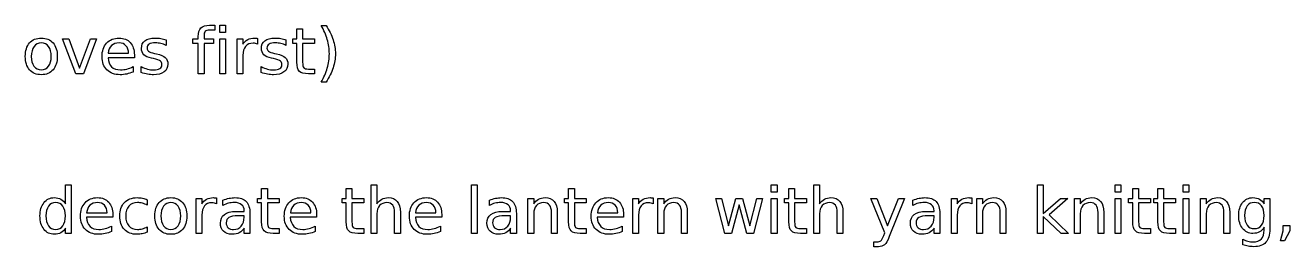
# Model space of a CAD drawing. Extents: x 7 to 424, y 205 to 291.
# Drawn here: x 325.8 to 423.7, y 210.9 to 228.1 of the extents above; entities that cross this region are included whole.
import ezdxf

# ---------------------------------------------------------------- set-up
doc = ezdxf.new("R2010")
doc.units = 0
doc.layers.add('Layer_1', color=7, linetype='CONTINUOUS')

msp = doc.modelspace()

# ---------------------------------------------------------------- linework, layer by layer
at = {"layer": 'Layer_1', "color": 7}
for points in [[(339.624601, 227.257474), (339.624601, 227.018714), (340.355327, 227.018714), (340.355327, 226.673856), (339.624601, 226.673856), (339.624601, 224.317768), (339.178461, 224.317768), (339.178461, 226.673856), (338.754043, 226.673856), (338.754043, 227.018714), (339.178461, 227.018714), (339.178461, 227.206833)], [(340.47349, 228.070168), (340.47349, 227.70118), (340.049046, 227.70118)], [(340.053861, 228.070168), (340.47349, 228.070168)], [(346.815897, 225.207641), (346.815897, 226.673856), (346.490327, 226.673856), (346.490327, 227.018714), (346.815897, 227.018714), (346.815897, 227.785609), (347.262037, 227.785609)], [(347.262037, 227.785609), (347.262037, 227.018714), (348.176014, 227.018714), (348.176014, 226.673856), (347.262037, 226.673856), (347.262037, 225.207641)], [(348.69211, 228.065326), (349.077952, 228.065326)], [(336.68008, 226.939127), (336.68008, 226.519524)], [(342.641486, 225.740591), (342.641486, 224.317768), (342.195346, 224.317768), (342.195346, 227.018714), (342.641486, 227.018714), (342.641486, 226.599111)], [(343.774908, 227.059751), (343.777316, 226.603926)], [(345.969442, 226.939127), (345.969442, 226.519524)], [(334.229932, 225.779167), (334.229932, 225.56213), (332.189757, 225.56213)], [(332.204229, 225.906988), (333.7862, 225.909395)], [(335.713054, 225.4922), (335.558696, 225.528369)], [(335.802272, 225.89733), (335.954195, 225.863569)], [(345.00239, 225.4922), (344.848058, 225.528369)], [(345.091634, 225.89733), (345.243557, 225.863569)], [(334.126242, 224.874848), (334.126242, 224.455219)], [(334.760475, 224.416643), (334.760475, 224.874848)], [(344.049837, 224.416643), (344.049837, 224.874848)], [(347.720243, 224.689137), (348.176014, 224.689137), (348.176014, 224.317768), (347.720243, 224.317768)], [(349.077952, 223.666628), (348.69211, 223.666628)], [(328.893128, 214.261537), (328.893128, 215.722937), (329.33686, 215.722937), (329.33686, 211.970537), (328.893128, 211.970537), (328.893128, 212.375693)], [(344.086005, 212.86041), (344.086005, 214.326651), (343.760436, 214.326651), (343.760436, 214.671509), (344.086005, 214.671509), (344.086005, 215.438378), (344.532146, 215.438378)], [(344.532146, 215.438378), (344.532146, 214.671509), (345.446122, 214.671509), (345.446122, 214.326651), (344.532146, 214.326651), (344.532146, 212.86041)], [(350.635819, 212.86041), (350.635819, 214.326651), (350.310249, 214.326651), (350.310249, 214.671509), (350.635819, 214.671509), (350.635819, 215.438378), (351.081959, 215.438378)], [(351.081959, 215.438378), (351.081959, 214.671509), (351.995936, 214.671509), (351.995936, 214.326651), (351.081959, 214.326651), (351.081959, 212.86041)], [(353.011221, 213.497077), (353.011221, 211.970537), (352.565081, 211.970537), (352.565081, 215.722937), (353.011221, 215.722937), (353.011221, 214.25188)], [(367.854399, 212.86041), (367.854399, 214.326651), (367.52883, 214.326651), (367.52883, 214.671509), (367.854399, 214.671509), (367.854399, 215.438378), (368.30054, 215.438378)], [(368.30054, 215.438378), (368.30054, 214.671509), (369.214516, 214.671509), (369.214516, 214.326651), (368.30054, 214.326651), (368.30054, 212.86041)], [(384.909018, 212.86041), (384.909018, 214.326651), (384.583448, 214.326651), (384.583448, 214.671509), (384.909018, 214.671509), (384.909018, 215.438378), (385.355158, 215.438378)], [(385.355158, 215.438378), (385.355158, 214.671509), (386.269135, 214.671509), (386.269135, 214.326651), (385.355158, 214.326651), (385.355158, 212.86041)], [(387.284394, 213.497077), (387.284394, 211.970537), (386.838253, 211.970537), (386.838253, 215.722937), (387.284394, 215.722937), (387.284394, 214.25188)], [(411.542346, 212.86041), (411.542346, 214.326651), (411.216777, 214.326651), (411.216777, 214.671509), (411.542346, 214.671509), (411.542346, 215.438378), (411.988487, 215.438378)], [(411.988487, 215.438378), (411.988487, 214.671509), (412.902464, 214.671509), (412.902464, 214.326651), (411.988487, 214.326651), (411.988487, 212.86041)], [(413.48124, 212.86041), (413.48124, 214.326651), (413.155696, 214.326651), (413.155696, 214.671509), (413.48124, 214.671509), (413.48124, 215.438378), (413.92738, 215.438378)], [(413.92738, 215.438378), (413.92738, 214.671509), (414.841383, 214.671509), (414.841383, 214.326651), (413.92738, 214.326651), (413.92738, 212.86041)], [(335.233126, 214.567793), (335.233126, 214.153005)], [(339.458205, 213.393334), (339.458205, 211.97051), (339.012064, 211.97051), (339.012064, 214.671483), (339.458205, 214.671483), (339.458205, 214.251854)], [(340.591653, 214.712493), (340.594061, 214.256695)], [(341.09325, 214.138533), (341.09325, 214.548504)], [(361.726596, 214.138533), (361.726596, 214.548504)], [(365.155861, 213.497077), (365.155861, 211.970537), (364.709721, 211.970537), (364.709721, 214.671509), (365.155861, 214.671509), (365.155861, 214.25188)], [(373.268356, 213.393334), (373.268356, 211.97051), (372.822216, 211.97051), (372.822216, 214.671483), (373.268356, 214.671483), (373.268356, 214.251854)], [(374.401805, 214.712493), (374.404213, 214.256695)], [(375.221749, 213.497077), (375.221749, 211.970537), (374.775608, 211.970537), (374.775608, 214.671509), (375.221749, 214.671509), (375.221749, 214.25188)], [(392.257052, 211.81139), (392.336639, 212.013955), (391.244175, 214.671509), (391.714445, 214.671509), (392.558492, 212.55897), (393.40254, 214.671509), (393.872784, 214.671509), (392.686312, 211.719738)], [(394.514266, 214.138533), (394.514266, 214.548504)], [(397.94353, 213.393334), (397.94353, 211.97051), (397.49739, 211.97051), (397.49739, 214.671483), (397.94353, 214.671483), (397.94353, 214.251854)], [(399.076952, 214.712493), (399.079387, 214.256695)], [(399.896896, 213.497077), (399.896896, 211.970537), (399.450756, 211.970537), (399.450756, 214.671509), (399.896896, 214.671509), (399.896896, 214.25188)], [(407.474034, 213.497077), (407.474034, 211.970537), (407.027893, 211.970537), (407.027893, 214.671509), (407.474034, 214.671509), (407.474034, 214.25188)], [(417.226417, 213.497077), (417.226417, 211.970537), (416.780276, 211.970537), (416.780276, 214.671509), (417.226417, 214.671509), (417.226417, 214.25188)], [(421.709517, 214.261537), (421.709517, 214.671509), (422.153249, 214.671509), (422.153249, 212.305737)], [(330.535396, 213.559756), (332.117393, 213.562164)], [(342.110944, 213.675512), (342.733111, 213.675512), (342.733111, 213.71893)], [(343.176844, 213.511523), (343.176844, 211.970537), (342.733111, 211.970537), (342.733111, 212.380509)], [(346.316707, 213.559756), (347.898678, 213.562164)], [(354.827136, 213.600767), (354.827136, 211.970537), (354.383403, 211.970537), (354.383403, 213.586294)], [(356.001542, 213.559756), (357.583539, 213.562164)], [(362.74429, 213.675512), (363.366484, 213.675512), (363.366484, 213.71893)], [(363.81019, 213.511523), (363.81019, 211.970537), (363.366484, 211.970537), (363.366484, 212.380509)], [(366.971776, 213.600767), (366.971776, 211.970537), (366.528043, 211.970537), (366.528043, 213.586294)], [(370.085101, 213.559756), (371.667098, 213.562164)], [(377.037637, 213.600767), (377.037637, 211.970537), (376.593931, 211.970537), (376.593931, 213.586294)], [(389.100309, 213.600767), (389.100309, 211.970537), (388.656576, 211.970537), (388.656576, 213.586294)], [(395.531959, 213.675512), (396.154127, 213.675512), (396.154127, 213.71893)], [(396.59786, 213.511523), (396.59786, 211.970537), (396.154127, 211.970537), (396.154127, 212.380509)], [(401.712811, 213.600767), (401.712811, 211.970537), (401.269078, 211.970537), (401.269078, 213.586294)], [(409.289949, 213.600767), (409.289949, 211.970537), (408.846216, 211.970537), (408.846216, 213.586294)], [(419.042331, 213.600767), (419.042331, 211.970537), (418.598599, 211.970537), (418.598599, 213.586294)], [(332.561126, 213.431963), (332.561126, 213.214899), (330.52095, 213.214899)], [(332.457436, 212.527617), (332.457436, 212.108014)], [(335.233126, 212.484199), (335.233126, 212.074227)], [(342.733111, 213.229371), (342.733111, 213.328246), (342.291813, 213.328246)], [(348.34241, 213.431963), (348.34241, 213.214899), (346.302235, 213.214899)], [(348.23872, 212.527617), (348.23872, 212.108014)], [(358.027272, 213.431963), (358.027272, 213.214899), (355.987096, 213.214899)], [(357.923581, 212.527617), (357.923581, 212.108014)], [(363.366484, 213.229371), (363.366484, 213.328246), (362.925159, 213.328246)], [(372.110804, 213.431963), (372.110804, 213.214899), (370.070629, 213.214899)], [(372.007114, 212.527617), (372.007114, 212.108014)], [(396.154127, 213.229371), (396.154127, 213.328246), (395.712828, 213.328246)], [(344.990351, 212.341932), (345.446122, 212.341932), (345.446122, 211.970537), (344.990351, 211.970537)], [(351.540165, 212.341932), (351.995936, 212.341932), (351.995936, 211.970537), (351.540165, 211.970537)], [(368.758745, 212.341932), (369.214516, 212.341932), (369.214516, 211.970537), (368.758745, 211.970537)], [(385.813337, 212.341932), (386.269135, 212.341932), (386.269135, 211.970537), (385.813337, 211.970537)], [(412.446692, 212.341932), (412.902464, 212.341932), (412.902464, 211.970537), (412.446692, 211.970537)], [(414.385585, 212.341932), (414.841383, 212.341932), (414.841383, 211.970537), (414.385585, 211.970537)], [(420.06484, 211.085505), (420.06484, 211.517173)], [(421.709517, 212.226177), (421.709517, 212.445623)], [(391.842265, 210.943213), (391.48775, 210.943213), (391.48775, 211.314608), (391.748206, 211.314608)]]:
    msp.add_lwpolyline(points, dxfattribs=at)
for points in [[(340.842452, 228.070168), (341.286185, 228.070168), (341.286185, 227.508272), (340.842452, 227.508272)], [(348.69211, 228.065326)], [(327.024164, 227.083828)], [(327.024164, 226.707617)], [(328.678498, 227.018714), (329.148768, 227.018714), (329.992815, 224.751843), (330.836863, 227.018714), (331.307107, 227.018714), (330.294255, 224.317768), (329.691376, 224.317768)], [(336.68008, 226.939127)], [(340.842452, 227.018714), (341.286185, 227.018714), (341.286185, 224.317768), (340.842452, 224.317768)], [(345.969442, 226.939127)], [(334.229932, 225.779167)], [(360.327903, 215.722937), (360.771636, 215.722937), (360.771636, 211.970537), (360.327903, 211.970537)], [(383.546466, 215.722937), (383.990199, 215.722937), (383.990199, 215.161041), (383.546466, 215.161041)], [(404.162959, 215.722937), (404.609099, 215.722937), (404.609099, 213.506708), (405.933047, 214.671509), (406.499759, 214.671509), (405.067278, 213.407833), (406.560057, 211.970537), (405.981281, 211.970537), (404.609099, 213.28967), (404.609099, 211.970537), (404.162959, 211.970537)], [(410.179822, 215.722937), (410.623554, 215.722937), (410.623554, 215.161041), (410.179822, 215.161041)], [(415.427382, 215.722937), (415.871115, 215.722937), (415.871115, 215.161041), (415.427382, 215.161041)], [(335.233126, 214.567793)], [(337.056291, 214.736597)], [(379.246643, 214.671509), (379.690376, 214.671509), (380.245048, 212.563785), (380.797287, 214.671509), (381.320606, 214.671509), (381.875252, 212.563785), (382.427517, 214.671509), (382.87125, 214.671509), (382.164654, 211.970537), (381.641334, 211.970537), (381.06015, 214.184358), (380.476559, 211.970537), (379.95324, 211.970537)], [(383.546466, 214.671509), (383.990199, 214.671509), (383.990199, 211.970537), (383.546466, 211.970537)], [(410.179822, 214.671509), (410.623554, 214.671509), (410.623554, 211.970537), (410.179822, 211.970537)], [(415.427382, 214.671509), (415.871115, 214.671509), (415.871115, 211.970537), (415.427382, 211.970537)], [(328.893128, 214.261537)], [(337.056291, 214.360412)], [(343.176844, 213.511523)], [(354.827136, 213.600767)], [(363.81019, 213.511523)], [(366.971776, 213.600767)], [(377.037637, 213.600767)], [(389.100309, 213.600767)], [(396.59786, 213.511523)], [(401.712811, 213.600767)], [(409.289948, 213.600767)], [(419.042331, 213.600767)], [(327.381087, 213.318615)], [(332.561126, 213.431963)], [(348.34241, 213.431963)], [(358.027272, 213.431963)], [(372.110804, 213.431963)], [(421.709517, 213.352376)], [(423.180574, 212.583074), (423.68942, 212.583074), (423.68942, 212.168286), (423.293921, 211.396576), (422.982824, 211.396576), (423.180574, 212.168286)]]:
    msp.add_lwpolyline(points, close=True, dxfattribs=at)
for points in [[(339.178461, 227.206833), (339.178461, 227.50747), (339.248399, 227.726113), (339.388275, 227.862761)], [(339.388275, 227.862761), (339.528152, 228.001032), (339.750014, 228.070168), (340.053861, 228.070168)], [(339.716253, 227.604739), (339.655152, 227.540428), (339.624601, 227.424673), (339.624601, 227.257474)], [(340.049046, 227.70118), (339.88989, 227.70118), (339.778959, 227.669033), (339.716253, 227.604739)], [(349.169577, 226.968073), (349.065084, 227.329811), (348.905929, 227.695562), (348.69211, 228.065326)], [(349.077952, 228.065326), (349.319111, 227.685914), (349.499178, 227.314536), (349.618152, 226.951192)], [(325.784617, 225.66582), (325.784617, 226.109561), (325.893943, 226.456827), (326.112595, 226.707617)], [(326.112595, 226.707617), (326.332852, 226.958424), (326.636708, 227.083828), (327.024164, 227.083828)], [(326.459861, 226.427873), (326.321589, 226.243), (326.252454, 225.988982), (326.252454, 225.66582)], [(327.024164, 226.707617), (326.786233, 226.707617), (326.598132, 226.614369), (326.459861, 226.427873)], [(327.024164, 227.083828), (327.410015, 227.083828), (327.713068, 226.958424), (327.933325, 226.707617)], [(327.58606, 226.425465), (327.447806, 226.613566), (327.260507, 226.707617), (327.024164, 226.707617)], [(327.793466, 225.66582), (327.793466, 225.985754), (327.724331, 226.238969), (327.58606, 226.425465)], [(327.933325, 226.707617), (328.153582, 226.456827), (328.26371, 226.109561), (328.26371, 225.66582)], [(331.726736, 225.641716), (331.726736, 226.083835), (331.845701, 226.43432), (332.083632, 226.69317)], [(332.083632, 226.69317), (332.323186, 226.953609), (332.645537, 227.083828), (333.050684, 227.083828)], [(332.459843, 226.497829), (332.311941, 226.357952), (332.226737, 226.161005), (332.204229, 225.906988)], [(333.0555, 226.707617), (332.80792, 226.707617), (332.609368, 226.637687), (332.459843, 226.497829)], [(333.050684, 227.083828), (333.414028, 227.083828), (333.701004, 226.966467), (333.911612, 226.731747)], [(333.581227, 226.490579), (333.449394, 226.635271), (333.274151, 226.707617), (333.0555, 226.707617)], [(333.7862, 225.909395), (333.783025, 226.152159), (333.7147, 226.345887), (333.581227, 226.490579)], [(333.911612, 226.731747), (334.123826, 226.498631), (334.229932, 226.181105), (334.229932, 225.779167)], [(334.779763, 226.288014), (334.779763, 226.542032), (334.869801, 226.738176), (335.049876, 226.876447)], [(334.96304, 225.79364), (334.840855, 225.914219), (334.779763, 226.079011), (334.779763, 226.288014)], [(335.049876, 226.876447), (335.229934, 227.014701), (335.485557, 227.083828), (335.816744, 227.083828)], [(335.373012, 226.611176), (335.263686, 226.543637), (335.209023, 226.442345), (335.209023, 226.307302)], [(335.209023, 226.307302), (335.209023, 226.204414), (335.248411, 226.123223), (335.327186, 226.063727)], [(335.869793, 226.712459), (335.649536, 226.712459), (335.483943, 226.678698), (335.373012, 226.611176)], [(335.816744, 227.083828), (335.980733, 227.083828), (336.135073, 227.071772), (336.279765, 227.047659)], [(336.289422, 226.664225), (336.154361, 226.696381), (336.014485, 226.712459), (335.869793, 226.712459)], [(336.279765, 227.047659), (336.424457, 227.023547), (336.557895, 226.987369), (336.68008, 226.939127)], [(336.68008, 226.519524), (336.554685, 226.583836), (336.424466, 226.632069), (336.289422, 226.664225)], [(342.641486, 226.599111), (342.734725, 226.7631), (342.856107, 226.884482), (343.005632, 226.963257)], [(342.841644, 226.442345), (342.708205, 226.279979), (342.641486, 226.046061), (342.641486, 225.740591)], [(343.42042, 226.688329), (343.169612, 226.688329), (342.976687, 226.606334), (342.841644, 226.442345)], [(343.005632, 226.963257), (343.155139, 227.043638), (343.336811, 227.083828), (343.550647, 227.083828)], [(343.613327, 226.666633), (343.555454, 226.681097), (343.491151, 226.688329), (343.42042, 226.688329)], [(343.550647, 227.083828), (343.58118, 227.083828), (343.614941, 227.081446), (343.65193, 227.076684)], [(343.777316, 226.603926), (343.727486, 226.632872), (343.672823, 226.653774), (343.613327, 226.666633)], [(343.65193, 227.076684), (343.688901, 227.073509), (343.729894, 227.067865), (343.774908, 227.059751)], [(344.069125, 226.288014), (344.069125, 226.542032), (344.159154, 226.738176), (344.339212, 226.876447)], [(344.252402, 225.79364), (344.130217, 225.914219), (344.069125, 226.079011), (344.069125, 226.288014)], [(344.339212, 226.876447), (344.519287, 227.014701), (344.774919, 227.083828), (345.106106, 227.083828)], [(344.662374, 226.611176), (344.553048, 226.543637), (344.498385, 226.442345), (344.498385, 226.307302)], [(344.498385, 226.307302), (344.498385, 226.204414), (344.537773, 226.123223), (344.616548, 226.063727)], [(345.159155, 226.712459), (344.938899, 226.712459), (344.773305, 226.678698), (344.662374, 226.611176)], [(345.106106, 227.083828), (345.270095, 227.083828), (345.424435, 227.071772), (345.569127, 227.047659)], [(345.578758, 226.664225), (345.443715, 226.696381), (345.303847, 226.712459), (345.159155, 226.712459)], [(345.569127, 227.047659), (345.713819, 227.023547), (345.847257, 226.987369), (345.969442, 226.939127)], [(345.969442, 226.519524), (345.844047, 226.583836), (345.713819, 226.632069), (345.578758, 226.664225)], [(349.328751, 225.868411), (349.328751, 226.23978), (349.275693, 226.606334), (349.169577, 226.968073)], [(349.618152, 226.951192), (349.738731, 226.587849), (349.799021, 226.226922), (349.799021, 225.868411)], [(326.112595, 224.624023), (325.893943, 224.876435), (325.784617, 225.223701), (325.784617, 225.66582)], [(326.252454, 225.66582), (326.252454, 225.342675), (326.320787, 225.087855), (326.457453, 224.901359)], [(327.58606, 224.903767), (327.724331, 225.090263), (327.793466, 225.34428), (327.793466, 225.66582)], [(328.26371, 225.66582), (328.26371, 225.223701), (328.153582, 224.876435), (327.933325, 224.624023)], [(332.10292, 224.624023), (331.852131, 224.87483), (331.726736, 225.214061), (331.726736, 225.641716)], [(332.189757, 225.56213), (332.209036, 225.256659), (332.30067, 225.023544), (332.464659, 224.862783)], [(335.558696, 225.528369), (335.283776, 225.586242), (335.085224, 225.674666), (334.96304, 225.79364)], [(335.327186, 226.063727), (335.405979, 226.005853), (335.564341, 225.950388), (335.802272, 225.89733)], [(336.246004, 225.306516), (336.165624, 225.370809), (335.987974, 225.432704), (335.713054, 225.4922)], [(335.954195, 225.863569), (336.269314, 225.796048), (336.49279, 225.700392), (336.624623, 225.576602)], [(336.368983, 225.029179), (336.368983, 225.149759), (336.32799, 225.242204), (336.246004, 225.306516)], [(336.624623, 225.576602), (336.758061, 225.454418), (336.82478, 225.283197), (336.82478, 225.06294)], [(344.848058, 225.528369), (344.573139, 225.586242), (344.374586, 225.674666), (344.252402, 225.79364)], [(344.616548, 226.063727), (344.695323, 226.005853), (344.853685, 225.950388), (345.091634, 225.89733)], [(345.535366, 225.306516), (345.454968, 225.370809), (345.277309, 225.432704), (345.00239, 225.4922)], [(345.243557, 225.863569), (345.558676, 225.796048), (345.782152, 225.700392), (345.913985, 225.576602)], [(345.658345, 225.029179), (345.658345, 225.149759), (345.617352, 225.242204), (345.535366, 225.306516)], [(345.913985, 225.576602), (346.047423, 225.454418), (346.114142, 225.283197), (346.114142, 225.06294)], [(347.011239, 224.508268), (346.881011, 224.63689), (346.815897, 224.870015), (346.815897, 225.207641)], [(347.262037, 225.207641), (347.262037, 224.987384), (347.291776, 224.845903), (347.351255, 224.783196)], [(349.169577, 224.763908), (349.275693, 225.128857), (349.328751, 225.497024), (349.328751, 225.868411)], [(349.799021, 225.868411), (349.799021, 225.508278), (349.738731, 225.145737), (349.618152, 224.780789)], [(327.024164, 224.247838), (326.636708, 224.247838), (326.332852, 224.373233), (326.112595, 224.624023)], [(326.457453, 224.901359), (326.595706, 224.716468), (326.78461, 224.624023), (327.024164, 224.624023)], [(327.024164, 224.624023), (327.260507, 224.624023), (327.447806, 224.717271), (327.58606, 224.903767)], [(327.933325, 224.624023), (327.713068, 224.373233), (327.410015, 224.247838), (327.024164, 224.247838)], [(333.127837, 224.247838), (332.696972, 224.247838), (332.355333, 224.373233), (332.10292, 224.624023)], [(332.464659, 224.862783), (332.630253, 224.70361), (332.860158, 224.624023), (333.154375, 224.624023)], [(333.636684, 224.300887), (333.469484, 224.265521), (333.299869, 224.247838), (333.127837, 224.247838)], [(333.154375, 224.624023), (333.324784, 224.624023), (333.489575, 224.644925), (333.648749, 224.686729)], [(334.126242, 224.455219), (333.967069, 224.387697), (333.803883, 224.336253), (333.636684, 224.300887)], [(333.648749, 224.686729), (333.809509, 224.728533), (333.968674, 224.79124), (334.126242, 224.874848)], [(334.760475, 224.874848), (334.924463, 224.789634), (335.086036, 224.725323), (335.245191, 224.681914)], [(335.254849, 224.29123), (335.098903, 224.31857), (334.934112, 224.360374), (334.760475, 224.416643)], [(335.245191, 224.681914), (335.404365, 224.64011), (335.561924, 224.619208), (335.71787, 224.619208)], [(335.708212, 224.247838), (335.56352, 224.247838), (335.412399, 224.262302), (335.254849, 224.29123)], [(336.525748, 224.467284), (336.327999, 224.320987), (336.055487, 224.247838), (335.708212, 224.247838)], [(335.71787, 224.619208), (335.926873, 224.619208), (336.087642, 224.654582), (336.200178, 224.725332)], [(336.200178, 224.725332), (336.312715, 224.797669), (336.368983, 224.898951), (336.368983, 225.029179)], [(336.82478, 225.06294), (336.82478, 224.812133), (336.725103, 224.613581), (336.525748, 224.467284)], [(344.049837, 224.874848), (344.213826, 224.789634), (344.375398, 224.725323), (344.534553, 224.681914)], [(344.544211, 224.29123), (344.388265, 224.31857), (344.223474, 224.360374), (344.049837, 224.416643)], [(344.534553, 224.681914), (344.693727, 224.64011), (344.851286, 224.619208), (345.007232, 224.619208)], [(344.997574, 224.247838), (344.852883, 224.247838), (344.701761, 224.262302), (344.544211, 224.29123)], [(345.81511, 224.467284), (345.617361, 224.320987), (345.344849, 224.247838), (344.997574, 224.247838)], [(345.007232, 224.619208), (345.216235, 224.619208), (345.377004, 224.654582), (345.489541, 224.725332)], [(345.489541, 224.725332), (345.602077, 224.797669), (345.658345, 224.898951), (345.658345, 225.029179)], [(346.114142, 225.06294), (346.114142, 224.812133), (346.014465, 224.613581), (345.81511, 224.467284)], [(347.720243, 224.317768), (347.377801, 224.317768), (347.141467, 224.381268), (347.011239, 224.508268)], [(347.351255, 224.783196), (347.412356, 224.72049), (347.535352, 224.689137), (347.720243, 224.689137)], [(348.69211, 223.666628), (348.905929, 224.034805), (349.065084, 224.400565), (349.169577, 224.763908)], [(349.618152, 224.780789), (349.499178, 224.41584), (349.319111, 224.044453), (349.077952, 223.666628)], [(327.229163, 214.345939), (327.434938, 214.606378), (327.701012, 214.736597), (328.027385, 214.736597)], [(328.027385, 214.736597), (328.226739, 214.736597), (328.397157, 214.697209), (328.538639, 214.618434)], [(328.538639, 214.618434), (328.681726, 214.541264), (328.799889, 214.422298), (328.893128, 214.261537)], [(330.414826, 214.345939), (330.65438, 214.606378), (330.97673, 214.736597), (331.381878, 214.736597)], [(331.381878, 214.736597), (331.745221, 214.736597), (332.032197, 214.619236), (332.242806, 214.384516)], [(333.458222, 214.358004), (333.700986, 214.610399), (334.032976, 214.736597), (334.454193, 214.736597)], [(334.454193, 214.736597), (334.590859, 214.736597), (334.724306, 214.722133), (334.854534, 214.693205)], [(334.854534, 214.693205), (334.984744, 214.665865), (335.110942, 214.624061), (335.233126, 214.567793)], [(336.144722, 214.360412), (336.364979, 214.611202), (336.668835, 214.736597), (337.056291, 214.736597)], [(337.056291, 214.736597), (337.442141, 214.736597), (337.745195, 214.611202), (337.965452, 214.360412)], [(339.458205, 214.251854), (339.551462, 214.415842), (339.672844, 214.537224), (339.822351, 214.616)], [(339.822351, 214.616), (339.971876, 214.69638), (340.153547, 214.73657), (340.367366, 214.73657)], [(340.367366, 214.73657), (340.397917, 214.73657), (340.431677, 214.734189), (340.468648, 214.729426)], [(340.468648, 214.729426), (340.505637, 214.726251), (340.546639, 214.720607), (340.591653, 214.712493)], [(341.09325, 214.548504), (341.255634, 214.611211), (341.413193, 214.657839), (341.565928, 214.68839)], [(341.565928, 214.68839), (341.718646, 214.720528), (341.867359, 214.736597), (342.012069, 214.736597)], [(342.012069, 214.736597), (342.402735, 214.736597), (342.694535, 214.635314), (342.887469, 214.432749)], [(342.887469, 214.432749), (343.080386, 214.230184), (343.176844, 213.923109), (343.176844, 213.511523)], [(346.196137, 214.345939), (346.435673, 214.606378), (346.758015, 214.736597), (347.163162, 214.736597)], [(347.163162, 214.736597), (347.526506, 214.736597), (347.813482, 214.619236), (348.02409, 214.384516)], [(353.011221, 214.25188), (353.117319, 214.414264), (353.241912, 214.535646), (353.384998, 214.616026)], [(353.384998, 214.616026), (353.52969, 214.696406), (353.696095, 214.736597), (353.884214, 214.736597)], [(353.884214, 214.736597), (354.1945, 214.736597), (354.429221, 214.640138), (354.588376, 214.447222)], [(354.588376, 214.447222), (354.74755, 214.25591), (354.827136, 213.973759), (354.827136, 213.600767)], [(355.880972, 214.345939), (356.120525, 214.606378), (356.442876, 214.736597), (356.848024, 214.736597)], [(356.848024, 214.736597), (357.211367, 214.736597), (357.498343, 214.619236), (357.708951, 214.384516)], [(361.726596, 214.548504), (361.88898, 214.611211), (362.046539, 214.657839), (362.199275, 214.68839)], [(362.199275, 214.68839), (362.35201, 214.720528), (362.500723, 214.736597), (362.645415, 214.736597)], [(362.645415, 214.736597), (363.036081, 214.736597), (363.327881, 214.635314), (363.520815, 214.432749)], [(363.520815, 214.432749), (363.713732, 214.230184), (363.81019, 213.923109), (363.81019, 213.511523)], [(365.155861, 214.25188), (365.261977, 214.414264), (365.386578, 214.535646), (365.529664, 214.616026)], [(365.529664, 214.616026), (365.674356, 214.696406), (365.840753, 214.736597), (366.028854, 214.736597)], [(366.028854, 214.736597), (366.339139, 214.736597), (366.57386, 214.640138), (366.733016, 214.447222)], [(366.733016, 214.447222), (366.892189, 214.25591), (366.971776, 213.973759), (366.971776, 213.600767)], [(369.964531, 214.345939), (370.204067, 214.606378), (370.526409, 214.736597), (370.931556, 214.736597)], [(370.931556, 214.736597), (371.2949, 214.736597), (371.581876, 214.619236), (371.792484, 214.384516)], [(373.268356, 214.251854), (373.361613, 214.415842), (373.482995, 214.537224), (373.632502, 214.616)], [(373.632502, 214.616), (373.782027, 214.69638), (373.963699, 214.73657), (374.177518, 214.73657)], [(374.177518, 214.73657), (374.208068, 214.73657), (374.241838, 214.734189), (374.278827, 214.729426)], [(374.278827, 214.729426), (374.315798, 214.726251), (374.356791, 214.720607), (374.401805, 214.712493)], [(375.221749, 214.25188), (375.327847, 214.414264), (375.452439, 214.535646), (375.595526, 214.616026)], [(375.595526, 214.616026), (375.740217, 214.696406), (375.906614, 214.736597), (376.094715, 214.736597)], [(376.094715, 214.736597), (376.405018, 214.736597), (376.639748, 214.640138), (376.798904, 214.447222)], [(376.798904, 214.447222), (376.958059, 214.25591), (377.037637, 213.973759), (377.037637, 213.600767)], [(387.284394, 214.25188), (387.390509, 214.414264), (387.515111, 214.535646), (387.658197, 214.616026)], [(387.658197, 214.616026), (387.802889, 214.696406), (387.969286, 214.736597), (388.157387, 214.736597)], [(388.157387, 214.736597), (388.467672, 214.736597), (388.702402, 214.640138), (388.861575, 214.447222)], [(388.861575, 214.447222), (389.020731, 214.25591), (389.100309, 213.973759), (389.100309, 213.600767)], [(394.514266, 214.548504), (394.676649, 214.611211), (394.834209, 214.657839), (394.986944, 214.68839)], [(394.986944, 214.68839), (395.139679, 214.720528), (395.288393, 214.736597), (395.433084, 214.736597)], [(395.433084, 214.736597), (395.82375, 214.736597), (396.115551, 214.635314), (396.308485, 214.432749)], [(396.308485, 214.432749), (396.501401, 214.230184), (396.59786, 213.923109), (396.59786, 213.511523)], [(397.94353, 214.251854), (398.03677, 214.415842), (398.158152, 214.537224), (398.307676, 214.616)], [(398.307676, 214.616), (398.457184, 214.69638), (398.638855, 214.73657), (398.852692, 214.73657)], [(398.852692, 214.73657), (398.883242, 214.73657), (398.917003, 214.734189), (398.953974, 214.729426)], [(398.953974, 214.729426), (398.990945, 214.726251), (399.031938, 214.720607), (399.076952, 214.712493)], [(399.896896, 214.25188), (400.003012, 214.414264), (400.127613, 214.535646), (400.2707, 214.616026)], [(400.2707, 214.616026), (400.415391, 214.696406), (400.581788, 214.736597), (400.769889, 214.736597)], [(400.769889, 214.736597), (401.080175, 214.736597), (401.314895, 214.640138), (401.474051, 214.447222)], [(401.474051, 214.447222), (401.633224, 214.25591), (401.712811, 213.973759), (401.712811, 213.600767)], [(407.474034, 214.25188), (407.580149, 214.414264), (407.70475, 214.535646), (407.847837, 214.616026)], [(407.847837, 214.616026), (407.992529, 214.696406), (408.158925, 214.736597), (408.347026, 214.736597)], [(408.347026, 214.736597), (408.657312, 214.736597), (408.892033, 214.640138), (409.051188, 214.447222)], [(409.051188, 214.447222), (409.210362, 214.25591), (409.289948, 213.973759), (409.289948, 213.600767)], [(417.226417, 214.25188), (417.332515, 214.414264), (417.457107, 214.535646), (417.600193, 214.616026)], [(417.600193, 214.616026), (417.744885, 214.696406), (417.911282, 214.736597), (418.099383, 214.736597)], [(418.099383, 214.736597), (418.409686, 214.736597), (418.644416, 214.640138), (418.803571, 214.447222)], [(418.803571, 214.447222), (418.962745, 214.25591), (419.042331, 213.973759), (419.042331, 213.600767)], [(420.043118, 214.358004), (420.245701, 214.610399), (420.512586, 214.736597), (420.843774, 214.736597)], [(420.843774, 214.736597), (421.043128, 214.736597), (421.214349, 214.697209), (421.357436, 214.618434)], [(421.357436, 214.618434), (421.500522, 214.539658), (421.617883, 214.420693), (421.709517, 214.261537)], [(326.922881, 213.318615), (326.922881, 213.743042), (327.024975, 214.085484), (327.229163, 214.345939)], [(327.581244, 214.085484), (327.447806, 213.900593), (327.381087, 213.64497), (327.381087, 213.318615)], [(328.13589, 214.365228), (327.901169, 214.365228), (327.716287, 214.27198), (327.581244, 214.085484)], [(328.690563, 214.085484), (328.555519, 214.27198), (328.370628, 214.365228), (328.13589, 214.365228)], [(328.893128, 213.318615), (328.893128, 213.64497), (328.825606, 213.900593), (328.690563, 214.085484)], [(330.057929, 213.294485), (330.057929, 213.736604), (330.176895, 214.087089), (330.414826, 214.345939)], [(330.791037, 214.150598), (330.643117, 214.010721), (330.557904, 213.813774), (330.535396, 213.559756)], [(331.386693, 214.360412), (331.139096, 214.360412), (330.940544, 214.290474), (330.791037, 214.150598)], [(331.91242, 214.143374), (331.780587, 214.288066), (331.605345, 214.360412), (331.386693, 214.360412)], [(332.117393, 213.562164), (332.114218, 213.804928), (332.045894, 213.998665), (331.91242, 214.143374)], [(332.242806, 214.384516), (332.455019, 214.1514), (332.561126, 213.833882), (332.561126, 213.431963)], [(333.096484, 213.318615), (333.096484, 213.759129), (333.217063, 214.105592), (333.458222, 214.358004)], [(333.80308, 214.085484), (333.643924, 213.903821), (333.564346, 213.648198), (333.564346, 213.318615)], [(334.473508, 214.360412), (334.185712, 214.360412), (333.962236, 214.268769), (333.80308, 214.085484)], [(334.854534, 214.307363), (334.729122, 214.342729), (334.602113, 214.360412), (334.473508, 214.360412)], [(335.233126, 214.153005), (335.107732, 214.222132), (334.981534, 214.273585), (334.854534, 214.307363)], [(335.816744, 213.318615), (335.816744, 213.762339), (335.92607, 214.109605), (336.144722, 214.360412)], [(336.491987, 214.080668), (336.353716, 213.895777), (336.284581, 213.64176), (336.284581, 213.318615)], [(337.056291, 214.360412), (336.818342, 214.360412), (336.630241, 214.267164), (336.491987, 214.080668)], [(337.618186, 214.07826), (337.479915, 214.266362), (337.292617, 214.360412), (337.056291, 214.360412)], [(337.825567, 213.318615), (337.825567, 213.638549), (337.75644, 213.891764), (337.618186, 214.07826)], [(337.965452, 214.360412), (338.185709, 214.109605), (338.295837, 213.762339), (338.295837, 213.318615)], [(339.658362, 214.095114), (339.524924, 213.932731), (339.458205, 213.698804), (339.458205, 213.393334)], [(340.237138, 214.341098), (339.986331, 214.341098), (339.793405, 214.259103), (339.658362, 214.095114)], [(340.430072, 214.319402), (340.372199, 214.333866), (340.307888, 214.341098), (340.237138, 214.341098)], [(340.594061, 214.256695), (340.544213, 214.285641), (340.489551, 214.306543), (340.430072, 214.319402)], [(340.895501, 212.75672), (340.895501, 213.060567), (340.996783, 213.289661), (341.199348, 213.444001)], [(341.515287, 214.304929), (341.368973, 214.267958), (341.228294, 214.212492), (341.09325, 214.138533)], [(341.199348, 213.444001), (341.403536, 213.598342), (341.707401, 213.675512), (342.110944, 213.675512)], [(341.966243, 214.360412), (341.811903, 214.360412), (341.661584, 214.341918), (341.515287, 214.304929)], [(342.530546, 214.191608), (342.397108, 214.304144), (342.209007, 214.360412), (341.966243, 214.360412)], [(342.733111, 213.71893), (342.733111, 213.9231), (342.66559, 214.080659), (342.530546, 214.191608)], [(345.839214, 213.294485), (345.839214, 213.736604), (345.958188, 214.087089), (346.196137, 214.345939)], [(346.572321, 214.150598), (346.424419, 214.010721), (346.339215, 213.813774), (346.316707, 213.559756)], [(347.167978, 214.360412), (346.920398, 214.360412), (346.721846, 214.290474), (346.572321, 214.150598)], [(347.693705, 214.143374), (347.561872, 214.288066), (347.38663, 214.360412), (347.167978, 214.360412)], [(347.898678, 213.562164), (347.895503, 213.804928), (347.827178, 213.998665), (347.693705, 214.143374)], [(348.02409, 214.384516), (348.236304, 214.1514), (348.34241, 213.833882), (348.34241, 213.431963)], [(353.218602, 214.121652), (353.080348, 213.968917), (353.011221, 213.760725), (353.011221, 213.497077)], [(353.785339, 214.350755), (353.545786, 214.350755), (353.356873, 214.274387), (353.218602, 214.121652)], [(354.233887, 214.160255), (354.13421, 214.287255), (353.984694, 214.350755), (353.785339, 214.350755)], [(354.383403, 213.586294), (354.383403, 213.841917), (354.333565, 214.033237), (354.233887, 214.160255)], [(355.524075, 213.294485), (355.524075, 213.736604), (355.643041, 214.087089), (355.880972, 214.345939)], [(356.257183, 214.150598), (356.109263, 214.010721), (356.024049, 213.813774), (356.001542, 213.559756)], [(356.852839, 214.360412), (356.605242, 214.360412), (356.40669, 214.290474), (356.257183, 214.150598)], [(357.378566, 214.143374), (357.246733, 214.288066), (357.071491, 214.360412), (356.852839, 214.360412)], [(357.583539, 213.562164), (357.580364, 213.804928), (357.51204, 213.998665), (357.378566, 214.143374)], [(357.708951, 214.384516), (357.921165, 214.1514), (358.027272, 213.833882), (358.027272, 213.431963)], [(361.528873, 212.75672), (361.528873, 213.060567), (361.630156, 213.289661), (361.832721, 213.444001)], [(362.148633, 214.304929), (362.002336, 214.267958), (361.861657, 214.212492), (361.726596, 214.138533)], [(361.832721, 213.444001), (362.036891, 213.598342), (362.340747, 213.675512), (362.74429, 213.675512)], [(362.599589, 214.360412), (362.445249, 214.360412), (362.29493, 214.341918), (362.148633, 214.304929)], [(363.163892, 214.191608), (363.030454, 214.304144), (362.842353, 214.360412), (362.599589, 214.360412)], [(363.366484, 213.71893), (363.366484, 213.9231), (363.298953, 214.080659), (363.163892, 214.191608)], [(365.363268, 214.121652), (365.224997, 213.968917), (365.155861, 213.760725), (365.155861, 213.497077)], [(365.929979, 214.350755), (365.690425, 214.350755), (365.501521, 214.274387), (365.363268, 214.121652)], [(366.378527, 214.160255), (366.27885, 214.287255), (366.129334, 214.350755), (365.929979, 214.350755)], [(366.528043, 213.586294), (366.528043, 213.841917), (366.478204, 214.033237), (366.378527, 214.160255)], [(369.607608, 213.294485), (369.607608, 213.736604), (369.726582, 214.087089), (369.964531, 214.345939)], [(370.340715, 214.150598), (370.192813, 214.010721), (370.107609, 213.813774), (370.085101, 213.559756)], [(370.936372, 214.360412), (370.688792, 214.360412), (370.49024, 214.290474), (370.340715, 214.150598)], [(371.462099, 214.143374), (371.330266, 214.288066), (371.155024, 214.360412), (370.936372, 214.360412)], [(371.667098, 213.562164), (371.663923, 213.804928), (371.59559, 213.998665), (371.462099, 214.143374)], [(371.792484, 214.384516), (372.004698, 214.1514), (372.110804, 213.833882), (372.110804, 213.431963)], [(373.46854, 214.095114), (373.335084, 213.932731), (373.268356, 213.698804), (373.268356, 213.393334)], [(374.047316, 214.341098), (373.796509, 214.341098), (373.603584, 214.259103), (373.46854, 214.095114)], [(374.240224, 214.319402), (374.182351, 214.333866), (374.118048, 214.341098), (374.047316, 214.341098)], [(374.404213, 214.256695), (374.354383, 214.285641), (374.29972, 214.306543), (374.240224, 214.319402)], [(375.429129, 214.121652), (375.290876, 213.968917), (375.221749, 213.760725), (375.221749, 213.497077)], [(375.99584, 214.350755), (375.756304, 214.350755), (375.5674, 214.274387), (375.429129, 214.121652)], [(376.444415, 214.160255), (376.34472, 214.287255), (376.195195, 214.350755), (375.99584, 214.350755)], [(376.593931, 213.586294), (376.593931, 213.841917), (376.544092, 214.033237), (376.444415, 214.160255)], [(387.491801, 214.121652), (387.35353, 213.968917), (387.284394, 213.760725), (387.284394, 213.497077)], [(388.058512, 214.350755), (387.818976, 214.350755), (387.630072, 214.274387), (387.491801, 214.121652)], [(388.50706, 214.160255), (388.407383, 214.287255), (388.257867, 214.350755), (388.058512, 214.350755)], [(388.656576, 213.586294), (388.656576, 213.841917), (388.606737, 214.033237), (388.50706, 214.160255)], [(394.316516, 212.75672), (394.316516, 213.060567), (394.417808, 213.289661), (394.62039, 213.444001)], [(394.936303, 214.304929), (394.789988, 214.267958), (394.649309, 214.212492), (394.514266, 214.138533)], [(394.62039, 213.444001), (394.82456, 213.598342), (395.128417, 213.675512), (395.531959, 213.675512)], [(395.387259, 214.360412), (395.232918, 214.360412), (395.0826, 214.341918), (394.936303, 214.304929)], [(395.951562, 214.191608), (395.818124, 214.304144), (395.630023, 214.360412), (395.387259, 214.360412)], [(396.154127, 213.71893), (396.154127, 213.9231), (396.086605, 214.080659), (395.951562, 214.191608)], [(398.143688, 214.095114), (398.010249, 213.932731), (397.94353, 213.698804), (397.94353, 213.393334)], [(398.722464, 214.341098), (398.471656, 214.341098), (398.278731, 214.259103), (398.143688, 214.095114)], [(398.915398, 214.319402), (398.857507, 214.333866), (398.793196, 214.341098), (398.722464, 214.341098)], [(399.079387, 214.256695), (399.029539, 214.285641), (398.974876, 214.306543), (398.915398, 214.319402)], [(400.104277, 214.121652), (399.966023, 213.968917), (399.896896, 213.760725), (399.896896, 213.497077)], [(400.671014, 214.350755), (400.43146, 214.350755), (400.242548, 214.274387), (400.104277, 214.121652)], [(401.119562, 214.160255), (401.019885, 214.287255), (400.870369, 214.350755), (400.671014, 214.350755)], [(401.269078, 213.586294), (401.269078, 213.841917), (401.21924, 214.033237), (401.119562, 214.160255)], [(407.681414, 214.121652), (407.543161, 213.968917), (407.474034, 213.760725), (407.474034, 213.497077)], [(408.248152, 214.350755), (408.008598, 214.350755), (407.819685, 214.274387), (407.681414, 214.121652)], [(408.6967, 214.160255), (408.597022, 214.287255), (408.447506, 214.350755), (408.248152, 214.350755)], [(408.846216, 213.586294), (408.846216, 213.841917), (408.796377, 214.033237), (408.6967, 214.160255)], [(417.433797, 214.121652), (417.295543, 213.968917), (417.226417, 213.760725), (417.226417, 213.497077)], [(418.000535, 214.350755), (417.760981, 214.350755), (417.572068, 214.274387), (417.433797, 214.121652)], [(418.449083, 214.160255), (418.349405, 214.287255), (418.199889, 214.350755), (418.000535, 214.350755)], [(418.598599, 213.586294), (418.598599, 213.841917), (418.54876, 214.033237), (418.449083, 214.160255)], [(419.73927, 213.352376), (419.73927, 213.770382), (419.840553, 214.105592), (420.043118, 214.358004)], [(420.395225, 214.099956), (420.263392, 213.923109), (420.197476, 213.673915), (420.197476, 213.352376)], [(420.952279, 214.365228), (420.714348, 214.365228), (420.528664, 214.276804), (420.395225, 214.099956)], [(421.509359, 214.099956), (421.377526, 214.276804), (421.191833, 214.365228), (420.952279, 214.365228)], [(421.709517, 213.352376), (421.709517, 213.673915), (421.642798, 213.923109), (421.509359, 214.099956)], [(327.229163, 212.291291), (327.024975, 212.551729), (326.922881, 212.894171), (326.922881, 213.318615)], [(327.381087, 213.318615), (327.381087, 212.992243), (327.447806, 212.735809), (327.581244, 212.549313)], [(327.581244, 212.549313), (327.716287, 212.364422), (327.901169, 212.271976), (328.13589, 212.271976)], [(328.13589, 212.271976), (328.370628, 212.271976), (328.555519, 212.364422), (328.690563, 212.549313)], [(328.690563, 212.549313), (328.825606, 212.735809), (328.893128, 212.992243), (328.893128, 213.318615)], [(330.434114, 212.276818), (330.183324, 212.527608), (330.057929, 212.86683), (330.057929, 213.294485)], [(330.52095, 213.214899), (330.540229, 212.909446), (330.631864, 212.67633), (330.795852, 212.515552)], [(330.795852, 212.515552), (330.961446, 212.356396), (331.191351, 212.276818), (331.485568, 212.276818)], [(331.979942, 212.339525), (332.140703, 212.381311), (332.299867, 212.444009), (332.457436, 212.527617)], [(333.455814, 212.284041), (333.216261, 212.539664), (333.096484, 212.884522), (333.096484, 213.318615)], [(333.564346, 213.318615), (333.564346, 212.989033), (333.643924, 212.732598), (333.80308, 212.549313)], [(333.80308, 212.549313), (333.962236, 212.36765), (334.185712, 212.276818), (334.473508, 212.276818)], [(334.854534, 212.32746), (334.981534, 212.362826), (335.107732, 212.415072), (335.233126, 212.484199)], [(336.144722, 212.276818), (335.92607, 212.529231), (335.816744, 212.876496), (335.816744, 213.318615)], [(336.284581, 213.318615), (336.284581, 212.995453), (336.352905, 212.740624), (336.489553, 212.554128)], [(336.489553, 212.554128), (336.627825, 212.369255), (336.816737, 212.276818), (337.056291, 212.276818)], [(337.056291, 212.276818), (337.292617, 212.276818), (337.479915, 212.370066), (337.618186, 212.556562)], [(337.618186, 212.556562), (337.75644, 212.743058), (337.825567, 212.997076), (337.825567, 213.318615)], [(338.295837, 213.318615), (338.295837, 212.876496), (338.185709, 212.529231), (337.965452, 212.276818)], [(341.139076, 212.132118), (340.976693, 212.288063), (340.895501, 212.496264), (340.895501, 212.75672)], [(341.546614, 213.205268), (341.40836, 213.123265), (341.339234, 212.983388), (341.339234, 212.785639)], [(341.339234, 212.785639), (341.339234, 212.628088), (341.390677, 212.502693), (341.493565, 212.409454)], [(342.291813, 213.328246), (341.933285, 213.328246), (341.684885, 213.287253), (341.546614, 213.205268)], [(341.91801, 212.271976), (342.163984, 212.271976), (342.360931, 212.358795), (342.508851, 212.532432)], [(342.508851, 212.532432), (342.658358, 212.707675), (342.733111, 212.939988), (342.733111, 213.229371)], [(344.281347, 212.161063), (344.151119, 212.289668), (344.086005, 212.522784), (344.086005, 212.86041)], [(344.532146, 212.86041), (344.532146, 212.640153), (344.561885, 212.498671), (344.621363, 212.435965)], [(346.215425, 212.276818), (345.964618, 212.527608), (345.839214, 212.86683), (345.839214, 213.294485)], [(346.302235, 213.214899), (346.321532, 212.909446), (346.413175, 212.67633), (346.577163, 212.515552)], [(346.577163, 212.515552), (346.742757, 212.356396), (346.972654, 212.276818), (347.266853, 212.276818)], [(347.761227, 212.339525), (347.922005, 212.381311), (348.08117, 212.444009), (348.23872, 212.527617)], [(350.831161, 212.161063), (350.700933, 212.289668), (350.635819, 212.522784), (350.635819, 212.86041)], [(351.081959, 212.86041), (351.081959, 212.640153), (351.111698, 212.498671), (351.171177, 212.435965)], [(355.90026, 212.276818), (355.64947, 212.527608), (355.524075, 212.86683), (355.524075, 213.294485)], [(355.987096, 213.214899), (356.006375, 212.909446), (356.098009, 212.67633), (356.261998, 212.515552)], [(356.261998, 212.515552), (356.427592, 212.356396), (356.657497, 212.276818), (356.951714, 212.276818)], [(357.446088, 212.339525), (357.606849, 212.381311), (357.766013, 212.444009), (357.923581, 212.527617)], [(361.772422, 212.132118), (361.610056, 212.288063), (361.528873, 212.496264), (361.528873, 212.75672)], [(362.179986, 213.205268), (362.041715, 213.123265), (361.97258, 212.983388), (361.97258, 212.785639)], [(361.97258, 212.785639), (361.97258, 212.628088), (362.024032, 212.502693), (362.126937, 212.409454)], [(362.925159, 213.328246), (362.566631, 213.328246), (362.31824, 213.287253), (362.179986, 213.205268)], [(362.551356, 212.271976), (362.797348, 212.271976), (362.994295, 212.358795), (363.142197, 212.532432)], [(363.142197, 212.532432), (363.291721, 212.707675), (363.366484, 212.939988), (363.366484, 213.229371)], [(368.049741, 212.161063), (367.919513, 212.289668), (367.854399, 212.522784), (367.854399, 212.86041)], [(368.30054, 212.86041), (368.30054, 212.640153), (368.330279, 212.498671), (368.389757, 212.435965)], [(369.983819, 212.276818), (369.733012, 212.527608), (369.607608, 212.86683), (369.607608, 213.294485)], [(370.070629, 213.214899), (370.089926, 212.909446), (370.181568, 212.67633), (370.345557, 212.515552)], [(370.345557, 212.515552), (370.511151, 212.356396), (370.741048, 212.276818), (371.035247, 212.276818)], [(371.529621, 212.339525), (371.690399, 212.381311), (371.849564, 212.444009), (372.007114, 212.527617)], [(385.10436, 212.161063), (384.974132, 212.289668), (384.909018, 212.522784), (384.909018, 212.86041)], [(385.355158, 212.86041), (385.355158, 212.640153), (385.384897, 212.498671), (385.444376, 212.435965)], [(394.560092, 212.132118), (394.397708, 212.288063), (394.316516, 212.496264), (394.316516, 212.75672)], [(394.967656, 213.205268), (394.829385, 213.123265), (394.760249, 212.983388), (394.760249, 212.785639)], [(394.760249, 212.785639), (394.760249, 212.628088), (394.811693, 212.502693), (394.91458, 212.409454)], [(395.712828, 213.328246), (395.3543, 213.328246), (395.105909, 213.287253), (394.967656, 213.205268)], [(395.339025, 212.271976), (395.584999, 212.271976), (395.781946, 212.358795), (395.929866, 212.532432)], [(395.929866, 212.532432), (396.079373, 212.707675), (396.154127, 212.939988), (396.154127, 213.229371)], [(411.737688, 212.161063), (411.60746, 212.289668), (411.542346, 212.522784), (411.542346, 212.86041)], [(411.988487, 212.86041), (411.988487, 212.640153), (412.018235, 212.498671), (412.077731, 212.435965)], [(413.676581, 212.161063), (413.546354, 212.289668), (413.48124, 212.522784), (413.48124, 212.86041)], [(413.92738, 212.86041), (413.92738, 212.640153), (413.957128, 212.498671), (414.016624, 212.435965)], [(420.043118, 212.349155), (419.840553, 212.601568), (419.73927, 212.935975), (419.73927, 213.352376)], [(420.197476, 213.352376), (420.197476, 213.032442), (420.263392, 212.784051), (420.395225, 212.607204)], [(420.395225, 212.607204), (420.528664, 212.430356), (420.714348, 212.341932), (420.952279, 212.341932)], [(420.952279, 212.341932), (421.191833, 212.341932), (421.377526, 212.430356), (421.509359, 212.607204)], [(421.509359, 212.607204), (421.642798, 212.784051), (421.709517, 213.032442), (421.709517, 213.352376)], [(328.027385, 211.900607), (327.701012, 211.900607), (327.434938, 212.030835), (327.229163, 212.291291)], [(328.538639, 212.016363), (328.397157, 211.939192), (328.226739, 211.900607), (328.027385, 211.900607)], [(328.893128, 212.375693), (328.799889, 212.214915), (328.681726, 212.095138), (328.538639, 212.016363)], [(331.45903, 211.900607), (331.028165, 211.900607), (330.686526, 212.026011), (330.434114, 212.276818)], [(331.967877, 211.953656), (331.800678, 211.91829), (331.631062, 211.900607), (331.45903, 211.900607)], [(331.485568, 212.276818), (331.655977, 212.276818), (331.820769, 212.29772), (331.979942, 212.339525)], [(332.457436, 212.108014), (332.298262, 212.040475), (332.135076, 211.989022), (331.967877, 211.953656)], [(334.425274, 211.900607), (334.018521, 211.900607), (333.695368, 212.028419), (333.455814, 212.284041)], [(334.847285, 211.944025), (334.715451, 211.91508), (334.574781, 211.900607), (334.425274, 211.900607)], [(334.473508, 212.276818), (334.602113, 212.276818), (334.729122, 212.293699), (334.854534, 212.32746)], [(335.233126, 212.074227), (335.109337, 212.016354), (334.980723, 211.972953), (334.847285, 211.944025)], [(337.056291, 211.900607), (336.668835, 211.900607), (336.364979, 212.026011), (336.144722, 212.276818)], [(337.965452, 212.276818), (337.745195, 212.026011), (337.442141, 211.900607), (337.056291, 211.900607)], [(341.799847, 211.900607), (341.523322, 211.900607), (341.303065, 211.977777), (341.139076, 212.132118)], [(341.493565, 212.409454), (341.598075, 212.317802), (341.739557, 212.271976), (341.91801, 212.271976)], [(342.354493, 212.016363), (342.20338, 211.939192), (342.018498, 211.900607), (341.799847, 211.900607)], [(342.733111, 212.380509), (342.631829, 212.21652), (342.505623, 212.095138), (342.354493, 212.016363)], [(344.990351, 211.970537), (344.64791, 211.970537), (344.411575, 212.034045), (344.281347, 212.161063)], [(344.621363, 212.435965), (344.682464, 212.373277), (344.80546, 212.341932), (344.990351, 212.341932)], [(347.240341, 211.900607), (346.809476, 211.900607), (346.467837, 212.026011), (346.215425, 212.276818)], [(347.749162, 211.953656), (347.581963, 211.91829), (347.412356, 211.900607), (347.240341, 211.900607)], [(347.266853, 212.276818), (347.43728, 212.276818), (347.602071, 212.29772), (347.761227, 212.339525)], [(348.23872, 212.108014), (348.079564, 212.040475), (347.916378, 211.989022), (347.749162, 211.953656)], [(351.540165, 211.970537), (351.197723, 211.970537), (350.961388, 212.034045), (350.831161, 212.161063)], [(351.171177, 212.435965), (351.232278, 212.373277), (351.355274, 212.341932), (351.540165, 212.341932)], [(356.925176, 211.900607), (356.494311, 211.900607), (356.152672, 212.026011), (355.90026, 212.276818)], [(357.434023, 211.953656), (357.266824, 211.91829), (357.097208, 211.900607), (356.925176, 211.900607)], [(356.951714, 212.276818), (357.122123, 212.276818), (357.286915, 212.29772), (357.446088, 212.339525)], [(357.923581, 212.108014), (357.764408, 212.040475), (357.601222, 211.989022), (357.434023, 211.953656)], [(362.433193, 211.900607), (362.156668, 211.900607), (361.936411, 211.977777), (361.772422, 212.132118)], [(362.126937, 212.409454), (362.23143, 212.317802), (362.372903, 212.271976), (362.551356, 212.271976)], [(362.987865, 212.016363), (362.836735, 211.939192), (362.651844, 211.900607), (362.433193, 211.900607)], [(363.366484, 212.380509), (363.265184, 212.21652), (363.138978, 212.095138), (362.987865, 212.016363)], [(368.758745, 211.970537), (368.416304, 211.970537), (368.179969, 212.034045), (368.049741, 212.161063)], [(368.389757, 212.435965), (368.450858, 212.373277), (368.573854, 212.341932), (368.758745, 212.341932)], [(371.008735, 211.900607), (370.57787, 211.900607), (370.236231, 212.026011), (369.983819, 212.276818)], [(371.517582, 211.953656), (371.350365, 211.91829), (371.18075, 211.900607), (371.008735, 211.900607)], [(371.035247, 212.276818), (371.205674, 212.276818), (371.370465, 212.29772), (371.529621, 212.339525)], [(372.007114, 212.108014), (371.847958, 212.040475), (371.684781, 211.989022), (371.517582, 211.953656)], [(385.813337, 211.970537), (385.470896, 211.970537), (385.23457, 212.034045), (385.10436, 212.161063)], [(385.444376, 212.435965), (385.505477, 212.373277), (385.628464, 212.341932), (385.813337, 212.341932)], [(392.032765, 211.401418), (392.100287, 211.459291), (392.175049, 211.595948), (392.257052, 211.81139)], [(392.686312, 211.719738), (392.5609, 211.398199), (392.438715, 211.188393), (392.319759, 211.090321)], [(395.220862, 211.900607), (394.944337, 211.900607), (394.72408, 211.977777), (394.560092, 212.132118)], [(394.91458, 212.409454), (395.019091, 212.317802), (395.160572, 212.271976), (395.339025, 212.271976)], [(395.775535, 212.016363), (395.624405, 211.939192), (395.439514, 211.900607), (395.220862, 211.900607)], [(396.154127, 212.380509), (396.052844, 212.21652), (395.926647, 212.095138), (395.775535, 212.016363)], [(412.446692, 211.970537), (412.104251, 211.970537), (411.867916, 212.034045), (411.737688, 212.161063)], [(412.077731, 212.435965), (412.138814, 212.373277), (412.261801, 212.341932), (412.446692, 212.341932)], [(414.385585, 211.970537), (414.043144, 211.970537), (413.806809, 212.034045), (413.676581, 212.161063)], [(414.016624, 212.435965), (414.077707, 212.373277), (414.200695, 212.341932), (414.385585, 212.341932)], [(420.843774, 211.970537), (420.512586, 211.970537), (420.245701, 212.096743), (420.043118, 212.349155)], [(420.06484, 211.517173), (420.195068, 211.446424), (420.323682, 211.394168), (420.450682, 211.360408)], [(420.838958, 211.309766), (421.129947, 211.309766), (421.347787, 211.386134), (421.492479, 211.538869)], [(421.357436, 212.0887), (421.214349, 212.009924), (421.043128, 211.970537), (420.843774, 211.970537)], [(421.709517, 212.445623), (421.617883, 212.286449), (421.500522, 212.167475), (421.357436, 212.0887)], [(421.492479, 211.538869), (421.637171, 211.689999), (421.709517, 211.919102), (421.709517, 212.226177)], [(422.153249, 212.305737), (422.153249, 211.845944), (422.051164, 211.504314), (421.846994, 211.280847)], [(391.748206, 211.314608), (391.87039, 211.314608), (391.965244, 211.343545), (392.032765, 211.401418)], [(392.319759, 211.090321), (392.200784, 210.992249), (392.04162, 210.943213), (391.842265, 210.943213)], [(420.467562, 210.979381), (420.329309, 211.001888), (420.195068, 211.037263), (420.06484, 211.085505)], [(420.450682, 211.360408), (420.5777, 211.326647), (420.707125, 211.309766), (420.838958, 211.309766)], [(420.908887, 210.943213), (420.752942, 210.943213), (420.605834, 210.955269), (420.467562, 210.979381)], [(421.846994, 211.280847), (421.642806, 211.055757), (421.330104, 210.943213), (420.908887, 210.943213)]]:
    msp.add_open_spline(points, degree=3, dxfattribs=at)

doc.saveas('drawing.dxf')
